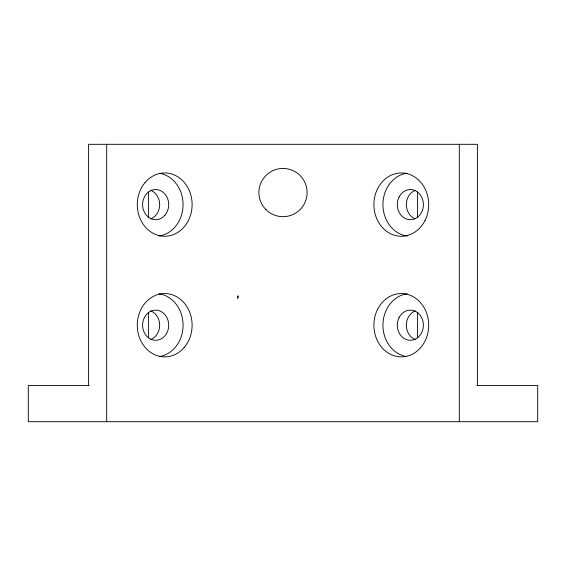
<?xml version="1.0" encoding="UTF-8"?>
<svg xmlns="http://www.w3.org/2000/svg" width="566" height="566" viewBox="0 0 566 566"><rect width="100%" height="100%" fill="white"/><g stroke="black" fill="none" stroke-linecap="round" stroke-linejoin="round"><path stroke-width="0.85" d="M89.237 385.51L28.3 385.51L28.3 421.691L537.7 421.691L537.7 385.51L476.763 385.51M477.4 385.51L477.4 144.309L88.6 144.309L88.6 385.51M459.309 144.309L459.309 421.691M417.595 192.023L417.595 217.641M417.595 312.177L417.595 337.803M148.405 192.023L148.405 217.641M148.405 312.177L148.405 337.803M106.691 144.309L106.691 421.691M406.374 356.53A31.661 27.416 90 0 1 382.934 324.75A31.661 27.416 90 0 1 407.166 293.768M407.166 236.057A31.661 27.416 90 0 1 382.934 204.609A31.661 27.416 90 0 1 407.166 173.168M159.364 173.246A31.661 27.416 -90 0 1 183.066 204.772A31.661 27.416 -90 0 1 159.096 236.015M415.203 218.886A15.077 13.053 90 0 1 406.338 204.609A15.077 13.053 90 0 1 415.203 190.332M150.797 310.932A15.077 13.053 90 0 1 159.662 325.209A15.077 13.053 90 0 1 150.797 339.487M158.834 293.768A31.661 27.416 90 0 1 183.066 324.75A31.661 27.416 90 0 1 159.626 356.53M415.203 339.487A15.077 13.053 90 0 1 406.338 325.209A15.077 13.053 90 0 1 415.203 310.932M150.797 190.332A15.077 13.053 -90 0 1 159.662 204.609A15.077 13.053 -90 0 1 150.797 218.886M238.053 295.933L237.777 298.183L238.053 295.933M145.122 182.443A31.661 27.416 90 0 0 157.857 235.265A31.661 27.416 90 0 0 191.11 196.126A31.661 27.416 90 0 0 145.122 182.443M377.564 309.383A31.661 27.416 90 0 0 401.308 356.87A31.661 27.416 90 0 0 425.045 309.383A31.661 27.416 90 0 0 377.564 309.383M425.045 220.436A31.661 27.416 -90 0 0 401.308 172.955A31.661 27.416 -90 0 0 377.564 220.436A31.661 27.416 -90 0 0 425.045 220.436M164.883 215.271A15.077 13.053 -90 0 0 159.032 190.049A15.077 13.053 -90 0 0 143.042 208.514A15.077 13.053 -90 0 0 164.883 215.271M144.344 317.675A15.077 13.053 90 0 0 155.65 340.286A15.077 13.053 90 0 0 166.956 317.675A15.077 13.053 90 0 0 144.344 317.675M399.044 197.074A15.077 13.053 90 0 0 410.35 219.686A15.077 13.053 90 0 0 421.656 197.074A15.077 13.053 90 0 0 399.044 197.074M399.044 317.675A15.077 13.053 90 0 0 410.35 340.286A15.077 13.053 90 0 0 421.656 317.675A15.077 13.053 90 0 0 399.044 317.675M184.084 347.595A31.661 27.416 -90 0 0 171.788 294.631A31.661 27.416 -90 0 0 138.21 333.402A31.661 27.416 -90 0 0 184.084 347.595M265.942 209.604A24.119 24.119 0 0 0 306.298 198.793A24.119 24.119 0 0 0 276.76 169.255A24.119 24.119 0 0 0 265.942 209.604"/></g></svg>
